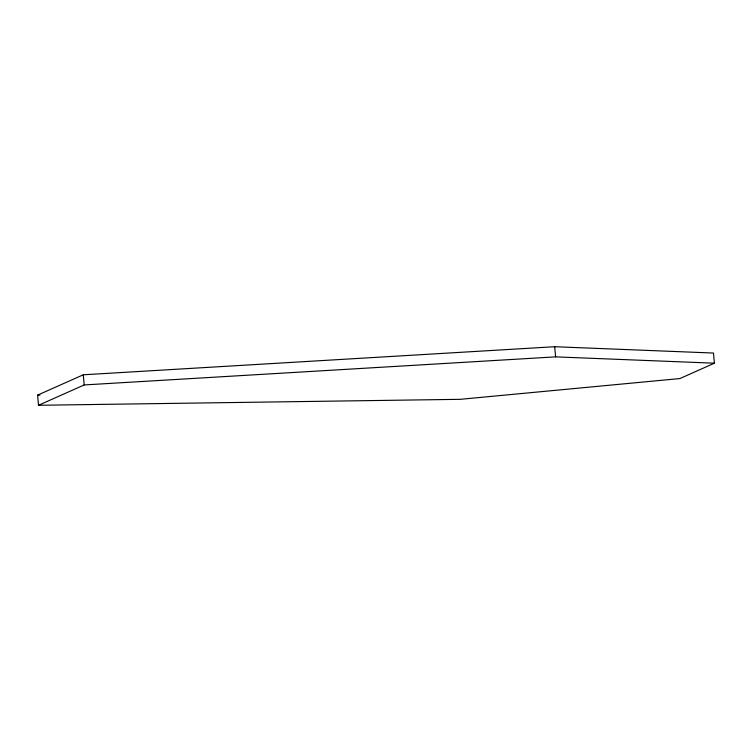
<?xml version="1.0" encoding="UTF-8"?>
<svg xmlns="http://www.w3.org/2000/svg" width="752" height="752" viewBox="0 0 752 752"><rect width="100%" height="100%" fill="white"/><g stroke="black" fill="none" stroke-linecap="round" stroke-linejoin="round"><path stroke-width="1.13" d="M37.6 395.138L83.275 374.797L554.685 346.719L713.479 353.045L714.4 363.197L679.874 378.566L460.28 399.321L38.521 405.281L37.6 395.138L39.95 395.101M38.521 405.281L84.196 384.939L555.615 356.862L714.4 363.197M554.685 346.719L555.615 356.862M83.275 374.797L84.196 384.939"/></g></svg>
